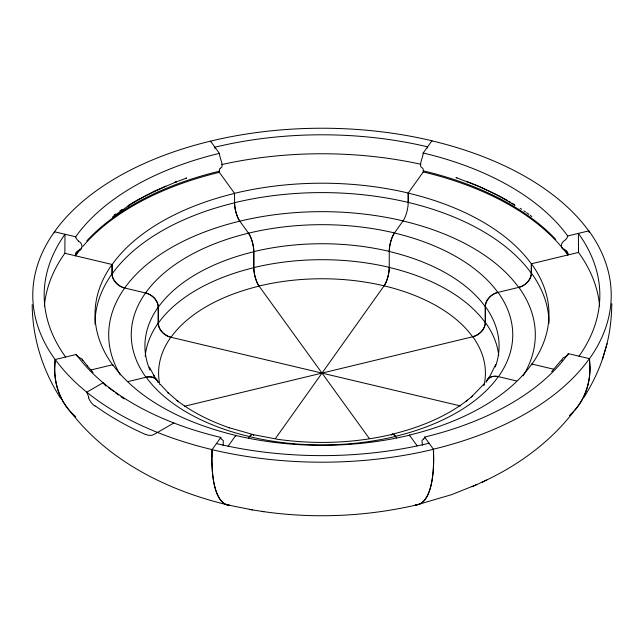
<?xml version="1.0" encoding="UTF-8"?>
<svg xmlns="http://www.w3.org/2000/svg" width="644" height="644" viewBox="0 0 644 644"><rect width="100%" height="100%" fill="white"/><g stroke="black" fill="none" stroke-linecap="round" stroke-linejoin="round"><path stroke-width="0.97" d="M564.233 249.123A266.6 153.916 0 0 1 567.831 253.873L567.831 254.984L531.453 263.758L531.453 273.137A226.986 131.054 0 0 1 548.986 323.264M214.919 148.378L214.927 147.194A277.838 160.412 0 0 1 427.576 146.832L427.576 148.023M211.932 457.739L211.876 458.947A104.924 32.554 -76.7 0 0 229.079 505.242M44.38 306.005A277.991 160.493 0 0 1 64.859 253.277L64.996 234.263A277.838 160.412 0 0 0 65.624 357.034M211.884 457.836L211.94 457.176M211.884 457.28L211.948 456.604M211.892 456.717L211.957 456.033M211.9 456.145L211.965 455.461M211.908 455.574L211.973 454.881M211.924 455.002L212.053 451.967M211.932 454.423L212.077 451.38M611.8 303.686C611.567 319.835 609.659 336.047 604.78 351.479M212.021 451.484L212.126 450.196M212.045 450.881L212.15 449.601L220.803 437.437A266.455 153.835 0 0 1 76.306 354.458L55.295 359.521L54.764 368.618A104.924 79.051 -35.9 0 0 75.67 416.749M210.588 141.761L210.612 141.229L219.387 153.361A6.295 1.98 76.4 0 0 219.451 153.924M561.882 359.98L561.874 360.882M54.346 232.87L54.466 231.76M54.531 232.339L54.595 231.792L75.654 236.791A266.455 153.835 0 0 1 219.387 153.361M561.914 359.746L562.776 358.136L565.488 356.639M223.074 445.294L223.363 440.721L221.979 439.466A9.741 3.019 -76.7 0 1 220.795 437.992M584.1 397.171C592.842 382.987 600.305 367.861 604.676 351.737M602.422 359.465L607.051 343.687M495.671 364.488L490.285 375.42L486.687 380.918M423.14 153.554A6.295 1.956 -76.7 0 0 423.197 152.99L431.85 140.827A289.228 166.981 0 0 1 588.705 230.906L588.769 231.462M228.105 446.228L235.801 435.408A226.986 131.054 0 0 1 112.724 364.721L112.724 365.309M127.923 381.602L145.979 377.247A190.753 110.132 0 0 1 186.728 257.165A190.753 110.132 0 0 1 394.482 232.935L403.007 220.964A13.677 4.242 -76.7 0 0 408.199 202.498L408.199 193.111L423.575 171.505M248.455 438.178L249.518 436.68A190.753 110.132 0 0 0 395.513 436.431L396.591 437.92M275.471 438.492L384.041 285.904A13.677 4.242 -76.7 0 0 389.29 267.365A177.076 102.235 0 0 0 253.76 267.598L253.76 251.635A13.677 4.299 76.4 0 0 248.56 233.289A13.677 4.299 76.4 0 1 253.833 251.74L253.833 267.703A13.677 4.307 76.4 0 0 259.025 286.049A163.407 94.338 0 0 1 384.09 285.831A163.407 94.338 0 0 1 472.607 336.788L184.57 406.235M560.924 360.584L551.683 371.709M573.603 411.709C549.759 442.694 517.084 466.2 481.696 482.356M484.191 383.808L471.247 397.066M466.208 401.228L472.728 395.851M114.004 215.144L115.598 213.953M112.402 217.133L128.559 205.71L128.051 206.024L136.866 200.654L146.124 195.543L165.878 186.124M467.633 400.053C445.551 417.159 419.075 427.648 392.116 434.233M119.8 210.999L122.094 209.453M128.365 205.388L134.838 201.443M173.872 422.979L153.924 434.499A14.659 10.103 57 0 1 145.552 434.314M135.691 200.968L153.98 191.365L176.335 181.85L175.86 182.035M220.304 168.269C224.144 166.957 221.061 161.266 220.578 158.69A9.741 3.067 76.4 0 1 219.387 153.9M418.656 504.308L451.581 494.673L476.826 484.546M472.012 486.743L486.824 480.013M174.741 182.429L186.704 178.042L185.665 178.412M423.422 439.095L421.989 440.504L422.4 445.278M423.197 152.99A266.455 153.835 0 0 1 567.694 235.97L588.705 230.906M91.134 369.93L112.547 364.762A226.986 131.054 0 0 1 112.04 264.467L112.04 273.845A226.986 131.054 0 0 0 95.014 324.029M568.008 254.944L578.513 252.408L578.384 233.394A277.838 160.412 0 0 1 579.004 356.164M392.156 434.346C354.868 443.217 315.914 444.626 277.991 439.345L252.794 434.571M417.095 504.824C366.299 516.601 313.314 518.967 261.722 511.368M226.616 504.735L252.343 509.863M249.84 509.493L263.815 511.674M424.549 437.469A6.295 1.98 76.4 0 0 424.613 437.067A266.455 153.835 0 0 0 568.346 353.637L589.405 358.636L589.936 367.724A104.924 79.244 35.4 0 1 569.401 415.557M64.859 253.277L75.396 255.773M79.695 249.148A266.6 153.916 0 0 0 75.525 254.686L75.525 255.805L112.161 264.491A226.986 131.054 0 0 1 234.601 193.433M409.399 435.674L409.399 435.086A226.986 131.054 0 0 0 531.839 364.029L553.558 369.181M124.815 288.037L145.552 292.964M516.593 380.958L498.448 376.651A190.753 110.132 0 0 0 498.021 292.368L518.662 287.385A213.317 123.157 0 0 0 403.007 220.964M460.75 406.01L170.982 337.279A163.407 94.338 0 0 1 259.105 286.145L369.173 438.314M252.867 434.507L228.33 427.471L229.449 427.833C210.781 421.353 192.741 412.611 177.02 400.536L178.444 401.711L167.931 392.607L168.639 393.291L160.308 384.347M226.511 504.606C167.384 490.317 109.166 461.305 71.138 412.546M457.023 177.929L455.992 177.575L478.597 186.205L497.764 195.221M466.868 181.528L466.401 181.342C483.258 187.863 499.607 195.744 514.91 205.372L514.403 205.05M108.578 387.648L114.246 391.665M498.657 195.663L507.206 200.34M508.873 201.298L510.507 202.28M512.133 203.263L514.58 204.736M520.102 208.262L521.648 209.292M523.966 210.829L525.504 211.86M526.599 212.665L529.014 214.444M530.302 215.386L531.904 216.561M116.258 393.331L116.323 393.371A259.806 149.996 0 0 0 118.625 395.078M116.001 393.13L115.606 392.824M78.512 241.146C82.963 243.255 83.527 250.202 77.844 250.959A7.406 5.595 35.4 0 0 75.372 254.638M82.73 360.656L81.893 358.966L79.156 357.444A9.741 7.342 -35.9 0 1 76.29 355.005M87.302 365.897L93.074 372.474M82.094 359.175L87.512 366.162M424.613 437.067L433.388 449.198L433.605 458.464A104.924 33.013 76.4 0 1 415.348 504.864M86.811 240.848A266.6 153.916 0 0 1 219.33 171.215L219.33 172.334L234.521 193.329L234.601 202.82A13.677 4.307 76.4 0 0 239.793 221.166A13.677 4.299 76.4 0 1 234.521 202.715A226.986 131.054 0 0 1 408.256 202.425A226.986 131.054 0 0 1 531.276 273.185A13.677 10.304 -35.9 0 1 518.839 287.345A213.317 123.157 0 0 1 523.121 375.855M235.744 435.481A226.986 131.054 0 0 0 409.479 435.191L417.167 445.825M239.866 221.27L248.487 233.184M157.217 380.62L153.353 375.025L154.544 376.772L149.424 367.128M60.447 398.056C42.617 370.316 32.385 337.698 32.2 304.668M88.904 397.485L86.771 392.18L103.112 382.745L103.571 383.454A10.191 8.324 60 0 0 106.01 386.054M431.874 141.35L431.899 140.754A289.228 166.981 0 0 0 116.894 177.486A289.228 166.981 0 0 0 55.118 359.561A104.924 79.051 -35.9 0 0 75.606 416.893M531.96 364.641L531.96 364.061A226.986 131.054 0 0 0 531.453 263.758M531.839 364.029L531.839 364.617M531.276 273.185L531.276 263.798A226.986 131.054 0 0 0 408.199 193.111M483.926 385.756A163.407 94.338 0 0 0 472.785 336.74A13.677 10.304 -35.9 0 0 485.222 322.58L485.222 306.616A177.076 102.235 0 0 0 389.234 251.482A13.677 4.242 -76.7 0 1 394.434 233.015A190.753 110.132 0 0 1 497.836 292.408A13.677 10.304 -35.9 0 0 485.399 306.576L485.399 322.531A177.076 102.235 0 0 1 498.738 355.617M409.479 435.191L409.479 435.779M408.256 202.425L408.256 193.039A226.986 131.054 0 0 0 234.521 193.329M394.434 233.007A13.677 4.242 -76.7 0 0 389.29 251.402L389.234 267.437A13.677 4.242 -76.7 0 1 384.09 285.831M235.801 435.408L235.744 436.069M145.198 356.213A177.076 102.235 0 0 1 158.207 323.087L158.207 307.124A13.677 10.328 35.4 0 0 145.681 292.988A13.677 10.328 35.4 0 1 158.327 307.156L158.327 323.119A13.677 10.328 35.4 0 0 170.853 337.255A163.407 94.338 0 0 0 159.784 384.46M112.547 364.762L112.547 365.349M112.161 264.491L112.161 273.877A13.677 10.328 35.4 0 0 124.686 288.013A13.677 10.328 35.4 0 1 112.04 273.845M212.15 449.601A289.228 166.981 0 0 1 55.295 359.521M212.101 449.673A289.228 166.981 0 0 0 433.46 449.295A104.924 33.013 76.4 0 1 415.34 504.96M429.073 443.233A277.838 160.412 0 0 1 216.424 443.595M221.617 164.59A277.991 160.493 0 0 1 420.87 164.26M578.513 252.408A277.991 160.493 0 0 1 599.62 306.037M75.525 255.805A266.6 153.916 0 0 1 81.595 247.916M82.899 246.362A266.6 153.916 0 0 1 219.33 172.334M170.853 337.255A13.677 10.328 35.4 0 1 158.207 323.087M485.399 306.576A177.076 102.235 0 0 1 495.317 366.935M149.939 370.131A177.076 102.235 0 0 1 158.207 307.124M253.76 251.635A177.076 102.235 0 0 1 389.29 251.402M120.291 374.872A213.317 123.157 0 0 1 175.635 245.219A213.317 123.157 0 0 1 403.055 220.892M76.443 354.908A6.295 4.741 -35.9 0 1 76.306 354.458M253.744 435.255A13.677 4.242 -76.7 0 0 249.566 436.6A190.753 110.132 0 0 1 146.164 377.207A13.677 10.304 -35.9 0 1 158.287 382.375M146.164 377.207A13.677 10.304 -35.9 0 1 158.118 382.439M249.566 436.6A13.677 4.242 -76.7 0 1 253.567 435.159M220.86 437.839A6.295 1.956 -76.7 0 1 220.803 437.437M589.405 358.636A289.228 166.981 0 0 1 433.388 449.198M568.346 353.637A6.295 4.758 35.4 0 1 568.201 354.087M391.343 434.797A13.677 4.299 76.4 0 1 395.44 436.326A190.753 110.132 0 0 0 498.319 376.627A13.677 10.328 35.4 0 0 486.276 381.884M391.399 434.925A13.677 4.299 76.4 0 1 395.44 436.326M486.051 382.158A13.677 10.328 35.4 0 1 498.319 376.627M424.621 437.622A9.741 3.067 76.4 0 1 423.406 439.031M568.354 354.192A9.741 7.358 35.4 0 1 565.448 356.583M229.65 505.202A104.924 32.554 -76.7 0 1 211.932 458.874M574.247 410.88A104.924 79.244 35.4 0 0 590.065 367.756L589.534 358.668A289.228 166.981 0 0 0 588.882 230.858A104.924 79.051 -35.9 0 1 589.075 232.556M485.399 322.531A13.677 10.304 -35.9 0 1 472.785 336.74M531.453 273.137A13.677 10.304 -35.9 0 1 518.839 287.345M567.694 235.97A6.295 4.741 -35.9 0 1 567.557 236.485M567.831 254.984A266.6 153.916 0 0 0 423.253 171.956L423.253 170.845A266.6 153.916 0 0 1 555.748 239.359M567.984 253.825A7.406 5.579 -35.9 0 0 565.48 250.186C559.861 249.325 560.409 242.49 564.844 240.341A9.741 7.342 -35.9 0 0 567.71 236.517M389.234 267.437A177.076 102.235 0 0 1 485.222 322.58M485.222 306.616A13.677 10.304 -35.9 0 1 497.836 292.408M423.317 170.74A7.406 2.294 -76.7 0 0 422.287 167.955C418.705 166.683 421.361 161.032 422.021 158.319A9.741 3.019 -76.7 0 0 423.205 153.53M259.025 286.049A13.677 4.299 76.4 0 1 253.76 267.598M219.266 171.119A7.406 2.335 76.4 0 1 220.312 168.326M75.799 237.306A6.295 4.758 35.4 0 1 75.654 236.791M158.327 323.119A177.076 102.235 0 0 1 253.833 267.703M158.327 307.156A177.076 102.235 0 0 1 253.833 251.74M112.161 273.877A226.986 131.054 0 0 1 234.601 202.82M78.552 241.106A9.741 7.358 35.4 0 1 75.646 237.33M124.179 398.982A259.806 149.996 0 0 1 120.975 396.768M94.942 406.098A14.603 8.702 71 0 1 88.445 397.742M145.536 434.483A289.768 167.295 0 0 1 94.974 405.696"/></g></svg>
